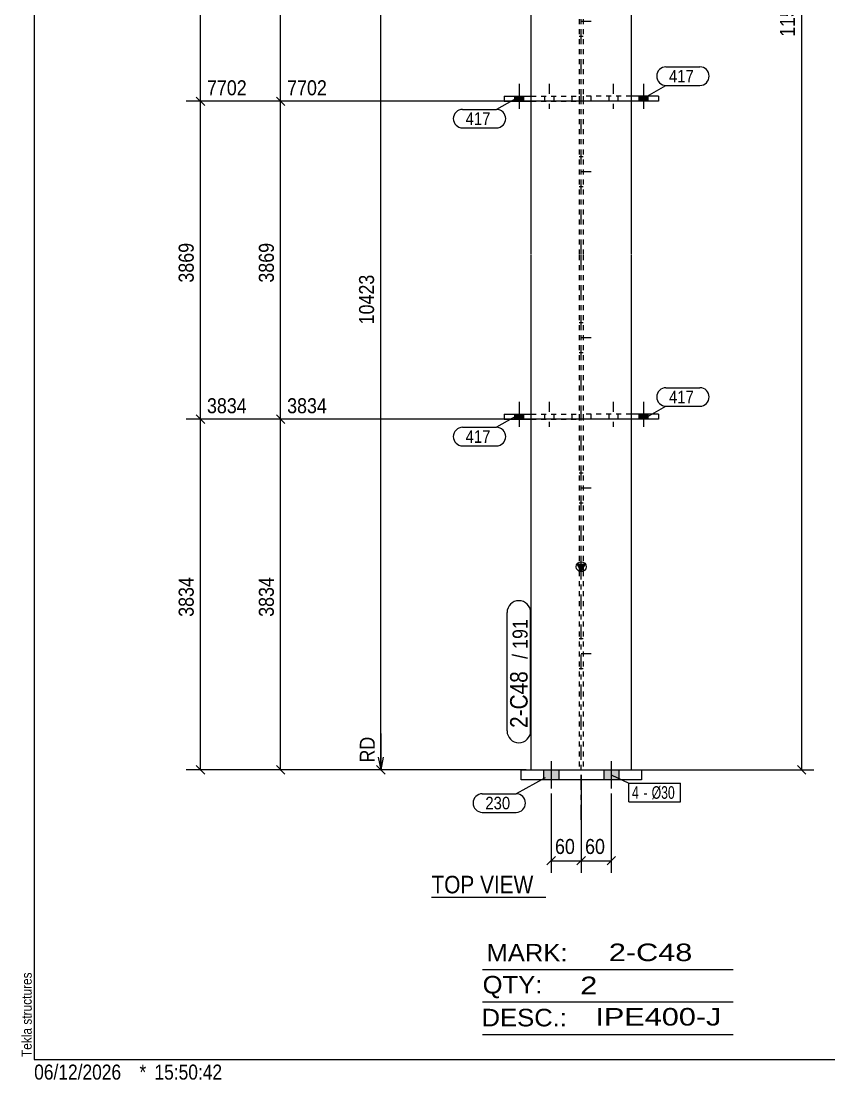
# Model space of a CAD drawing. Header units: millimetres. Extents: x 2 to 579, y 1 to 405.
# Drawn here: x 2.4 to 163.6, y 1 to 212.2 of the extents above; entities that cross this region are included whole.
import ezdxf

# ---------------------------------------------------------------- set-up
doc = ezdxf.new("R2010")
doc.units = ezdxf.units.MM
for name, pattern in [('XKITLINE00', [0]), ('XKITLINE01', [4, 1, -1, 1, -1]), ('XKITLINE02', [4, 2, -2]), ('XKITLINE03', [6, 3, -1, 1, -1])]:
    doc.linetypes.add(name, pattern=pattern)
for name, color, linetype, lineweight in [('Bolt', 3, 'Continuous', 0), ('BoltMark', 7, 'Continuous', 0), ('Dimensions', 7, 'Continuous', 0), ('DrawingSheet', 5, 'Continuous', 0), ('OtherObjectType', 7, 'Continuous', 0), ('Part', 2, 'Continuous', 0), ('PartMark', 7, 'Continuous', 0)]:
    doc.layers.add(name, color=color, linetype=linetype, lineweight=lineweight)
doc.styles.add('ARIAL', font='ARIAL.TTF')
doc.styles.add('ARIAL_NARROW', font='ARIALN.TTF')

# ---------------------------------------------------------------- blocks, each defined once
blk = doc.blocks.new('*A30')
at = {"layer": 'Bolt', "color": 3, "linetype": 'XKITLINE02', "lineweight": 0}
for p, q in [((116.18, 212.16), (112.18, 212.16)), ((114.58, 209.16), (113.78, 209.16)), ((114.58, 185.16), (113.78, 185.16)), ((116.18, 182.16), (112.18, 182.16)), ((114.58, 179.16), (113.78, 179.16)), ((114.58, 152.06), (113.78, 152.06)), ((116.18, 149.06), (112.18, 149.06)), ((114.58, 146.06), (113.78, 146.06)), ((114.58, 122.06), (113.78, 122.06)), ((116.18, 119.06), (112.18, 119.06)), ((114.58, 116.06), (113.78, 116.06)), ((114.58, 88.96), (113.78, 88.96)), ((116.18, 85.96), (112.18, 85.96)), ((114.58, 82.96), (113.78, 82.96))]:
    blk.add_line(p, q, dxfattribs=at)
blk = doc.blocks.new('*A31')
at = {"layer": 'Bolt'}
for points in [[(109.68, 62.83), (109.68, 60.83), (106.68, 60.83), (106.68, 62.83)], [(109.68, 62.83), (109.68, 60.83), (106.68, 60.83), (106.68, 62.83)], [(121.68, 62.83), (121.68, 60.83), (118.68, 60.83), (118.68, 62.83)], [(121.68, 62.83), (121.68, 60.83), (118.68, 60.83), (118.68, 62.83)]]:
    blk.add_hatch(color=3, dxfattribs=at).paths.add_polyline_path(points, flags=17)
at = {"layer": 'Bolt', "color": 3, "linetype": 'XKITLINE00', "lineweight": 0}
for p, q in [((108.18, 64.58), (108.18, 59.08)), ((108.18, 64.58), (108.18, 59.08)), ((120.18, 64.58), (120.18, 59.08)), ((120.18, 64.58), (120.18, 59.08)), ((106.68, 62.83), (106.68, 60.83)), ((106.68, 62.83), (106.68, 60.83)), ((109.68, 62.83), (109.68, 60.83)), ((109.68, 62.83), (109.68, 60.83)), ((118.68, 62.83), (118.68, 60.83)), ((118.68, 62.83), (118.68, 60.83)), ((121.68, 62.83), (121.68, 60.83)), ((121.68, 62.83), (121.68, 60.83))]:
    blk.add_line(p, q, dxfattribs=at)
blk = doc.blocks.new('*A35')
at = {"layer": 'Bolt'}
blk.add_hatch(color=3, dxfattribs=at).paths.add_polyline_path([(100.88, 196.24), (100.88, 197.24), (102.68, 197.24), (102.68, 196.24)], flags=17)
blk.add_hatch(color=3, dxfattribs=at).paths.add_polyline_path([(100.88, 196.24), (100.88, 197.24), (102.68, 197.24), (102.68, 196.24)], flags=17)
at = {"layer": 'Bolt', "color": 3, "linetype": 'XKITLINE00', "lineweight": 0}
for p, q in [((101.78, 199.74), (101.78, 194.74)), ((101.78, 199.74), (101.78, 194.74)), ((100.88, 197.24), (100.88, 196.24)), ((100.88, 197.24), (100.88, 196.24)), ((102.68, 197.24), (102.68, 196.24)), ((102.68, 197.24), (102.68, 196.24))]:
    blk.add_line(p, q, dxfattribs=at)
at = {"layer": 'Bolt', "color": 3, "linetype": 'XKITLINE02', "lineweight": 0}
for p, q in [((107.78, 199.74), (107.78, 194.74)), ((107.78, 199.74), (107.78, 194.74)), ((106.88, 197.24), (106.88, 196.24)), ((106.88, 197.24), (106.88, 196.24)), ((108.68, 197.24), (108.68, 196.24)), ((108.68, 197.24), (108.68, 196.24))]:
    blk.add_line(p, q, dxfattribs=at)
blk = doc.blocks.new('*A36')
at = {"layer": 'Bolt'}
blk.add_hatch(color=3, dxfattribs=at).paths.add_polyline_path([(100.88, 132.79), (100.88, 133.79), (102.68, 133.79), (102.68, 132.79)], flags=17)
blk.add_hatch(color=3, dxfattribs=at).paths.add_polyline_path([(100.88, 132.79), (100.88, 133.79), (102.68, 133.79), (102.68, 132.79)], flags=17)
at = {"layer": 'Bolt', "color": 3, "linetype": 'XKITLINE00', "lineweight": 0}
for p, q in [((101.78, 136.29), (101.78, 131.29)), ((101.78, 136.29), (101.78, 131.29)), ((100.88, 133.79), (100.88, 132.79)), ((100.88, 133.79), (100.88, 132.79)), ((102.68, 133.79), (102.68, 132.79)), ((102.68, 133.79), (102.68, 132.79))]:
    blk.add_line(p, q, dxfattribs=at)
at = {"layer": 'Bolt', "color": 3, "linetype": 'XKITLINE02', "lineweight": 0}
for p, q in [((107.78, 136.29), (107.78, 131.29)), ((107.78, 136.29), (107.78, 131.29)), ((106.88, 133.79), (106.88, 132.79)), ((106.88, 133.79), (106.88, 132.79)), ((108.68, 133.79), (108.68, 132.79)), ((108.68, 133.79), (108.68, 132.79))]:
    blk.add_line(p, q, dxfattribs=at)
blk = doc.blocks.new('*A37')
at = {"layer": 'Bolt'}
blk.add_hatch(color=3, dxfattribs=at).paths.add_polyline_path([(127.48, 197.24), (127.48, 196.24), (125.68, 196.24), (125.68, 197.24)], flags=17)
blk.add_hatch(color=3, dxfattribs=at).paths.add_polyline_path([(127.48, 197.24), (127.48, 196.24), (125.68, 196.24), (125.68, 197.24)], flags=17)
at = {"layer": 'Bolt', "color": 3, "linetype": 'XKITLINE02', "lineweight": 0}
for p, q in [((120.58, 199.74), (120.58, 194.74)), ((120.58, 199.74), (120.58, 194.74)), ((119.68, 197.24), (119.68, 196.24)), ((119.68, 197.24), (119.68, 196.24)), ((121.48, 197.24), (121.48, 196.24)), ((121.48, 197.24), (121.48, 196.24))]:
    blk.add_line(p, q, dxfattribs=at)
at = {"layer": 'Bolt', "color": 3, "linetype": 'XKITLINE00', "lineweight": 0}
for p, q in [((126.58, 199.74), (126.58, 194.74)), ((126.58, 199.74), (126.58, 194.74)), ((125.68, 197.24), (125.68, 196.24)), ((125.68, 197.24), (125.68, 196.24)), ((127.48, 197.24), (127.48, 196.24)), ((127.48, 197.24), (127.48, 196.24))]:
    blk.add_line(p, q, dxfattribs=at)
blk = doc.blocks.new('*A38')
at = {"layer": 'Bolt'}
blk.add_hatch(color=3, dxfattribs=at).paths.add_polyline_path([(127.48, 133.79), (127.48, 132.79), (125.68, 132.79), (125.68, 133.79)], flags=17)
blk.add_hatch(color=3, dxfattribs=at).paths.add_polyline_path([(127.48, 133.79), (127.48, 132.79), (125.68, 132.79), (125.68, 133.79)], flags=17)
at = {"layer": 'Bolt', "color": 3, "linetype": 'XKITLINE02', "lineweight": 0}
for p, q in [((120.58, 136.29), (120.58, 131.29)), ((120.58, 136.29), (120.58, 131.29)), ((119.68, 133.79), (119.68, 132.79)), ((119.68, 133.79), (119.68, 132.79)), ((121.48, 133.79), (121.48, 132.79)), ((121.48, 133.79), (121.48, 132.79))]:
    blk.add_line(p, q, dxfattribs=at)
at = {"layer": 'Bolt', "color": 3, "linetype": 'XKITLINE00', "lineweight": 0}
for p, q in [((126.58, 136.29), (126.58, 131.29)), ((126.58, 136.29), (126.58, 131.29)), ((125.68, 133.79), (125.68, 132.79)), ((125.68, 133.79), (125.68, 132.79)), ((127.48, 133.79), (127.48, 132.79)), ((127.48, 133.79), (127.48, 132.79))]:
    blk.add_line(p, q, dxfattribs=at)
blk = doc.blocks.new('*A39')
at = {"layer": 'Part'}
blk.add_hatch(color=2, dxfattribs=at).paths.add_polyline_path([(113.38, 103.86), (114.98, 103.86), (114.18, 102.46)], flags=17)
at = {"layer": 'Part', "color": 2, "linetype": 'XKITLINE00', "lineweight": 0}
for p, q in [((104.18, 165.66), (104.18, 228.66)), ((124.18, 228.66), (124.18, 165.66)), ((104.18, 102.56), (104.18, 165.56)), ((124.18, 165.56), (124.18, 102.56)), ((114.18, 102.46), (113.38, 103.86)), ((113.38, 103.86), (114.98, 103.86)), ((114.98, 103.86), (114.18, 102.46)), ((104.18, 62.83), (104.18, 102.46)), ((124.18, 102.46), (124.18, 62.83))]:
    blk.add_line(p, q, dxfattribs=at)
at = {"layer": 'Part', "color": 7, "linetype": 'XKITLINE01', "lineweight": 0}
for p, q in [((113.78, 228.66), (113.78, 165.66)), ((114.58, 228.66), (114.58, 165.66)), ((113.78, 165.56), (113.78, 102.56)), ((114.58, 165.56), (114.58, 102.56)), ((113.78, 102.46), (113.78, 62.83)), ((114.58, 102.46), (114.58, 62.83)), ((104.18, 62.83), (124.18, 62.83))]:
    blk.add_line(p, q, dxfattribs=at)
at = {"layer": 'Part', "color": 7, "linetype": 'XKITLINE03', "lineweight": 0}
for p, q in [((114.18, 165.66), (114.18, 228.66)), ((114.18, 102.56), (114.18, 165.56)), ((114.18, 52.83), (114.18, 102.46))]:
    blk.add_line(p, q, dxfattribs=at)
at = {"layer": 'Part', "color": 2, "linetype": 'XKITLINE00', "lineweight": 0}
blk.add_circle((114.18, 103.36), 1, dxfattribs=at)
blk = doc.blocks.new('*A47')
at = {"layer": 'Part', "color": 2, "linetype": 'XKITLINE00', "lineweight": 0}
for p, q in [((102.18, 60.83), (102.18, 62.83)), ((102.18, 62.83), (126.18, 62.83)), ((126.18, 62.83), (126.18, 60.83)), ((126.18, 60.83), (102.18, 60.83))]:
    blk.add_line(p, q, dxfattribs=at)
blk = doc.blocks.new('*A51')
at = {"layer": 'Part', "color": 2, "linetype": 'XKITLINE00', "lineweight": 0}
for p, q in [((98.78, 197.24), (104.18, 197.24)), ((98.78, 197.24), (98.78, 196.24)), ((98.78, 196.24), (104.18, 196.24))]:
    blk.add_line(p, q, dxfattribs=at)
at = {"layer": 'Part', "color": 7, "linetype": 'XKITLINE01', "lineweight": 0}
for p, q in [((104.18, 197.24), (113.78, 197.24)), ((112.28, 197.24), (112.28, 196.24)), ((113.78, 197.24), (113.78, 196.24)), ((104.18, 196.24), (113.78, 196.24))]:
    blk.add_line(p, q, dxfattribs=at)
blk = doc.blocks.new('*A52')
at = {"layer": 'Part', "color": 2, "linetype": 'XKITLINE00', "lineweight": 0}
for p, q in [((98.78, 133.79), (104.18, 133.79)), ((98.78, 133.79), (98.78, 132.79)), ((98.78, 132.79), (104.18, 132.79))]:
    blk.add_line(p, q, dxfattribs=at)
at = {"layer": 'Part', "color": 7, "linetype": 'XKITLINE01', "lineweight": 0}
for p, q in [((104.18, 133.79), (113.78, 133.79)), ((112.28, 133.79), (112.28, 132.79)), ((113.78, 133.79), (113.78, 132.79)), ((104.18, 132.79), (113.78, 132.79))]:
    blk.add_line(p, q, dxfattribs=at)
blk = doc.blocks.new('*A53')
at = {"layer": 'Part', "color": 7, "linetype": 'XKITLINE01', "lineweight": 0}
for p, q in [((114.58, 197.24), (114.58, 196.24)), ((124.18, 197.24), (114.58, 197.24)), ((116.08, 197.24), (116.08, 196.24)), ((124.18, 196.24), (114.58, 196.24))]:
    blk.add_line(p, q, dxfattribs=at)
at = {"layer": 'Part', "color": 2, "linetype": 'XKITLINE00', "lineweight": 0}
for p, q in [((129.58, 197.24), (124.18, 197.24)), ((129.58, 197.24), (129.58, 196.24)), ((129.58, 196.24), (124.18, 196.24))]:
    blk.add_line(p, q, dxfattribs=at)
blk = doc.blocks.new('*A54')
at = {"layer": 'Part', "color": 7, "linetype": 'XKITLINE01', "lineweight": 0}
for p, q in [((114.58, 133.79), (114.58, 132.79)), ((124.18, 133.79), (114.58, 133.79)), ((116.08, 133.79), (116.08, 132.79)), ((124.18, 132.79), (114.58, 132.79))]:
    blk.add_line(p, q, dxfattribs=at)
at = {"layer": 'Part', "color": 2, "linetype": 'XKITLINE00', "lineweight": 0}
for p, q in [((129.58, 133.79), (124.18, 133.79)), ((129.58, 133.79), (129.58, 132.79)), ((129.58, 132.79), (124.18, 132.79))]:
    blk.add_line(p, q, dxfattribs=at)
blk = doc.blocks.new('*A69')
at = {"layer": 'DrawingSheet', "color": 5, "linetype": 'XKITLINE00', "lineweight": 0}
for p, q in [((5, 405), (5, 5)), ((5, 5), (579, 5))]:
    blk.add_line(p, q, dxfattribs=at)
at = {"layer": 'DrawingSheet', "color": 5, "style": 'ARIAL', "width": 0.85}
blk.add_text('Tekla structures', height=2, rotation=90, dxfattribs=at).set_placement((4.5, 5.5))
blk = doc.blocks.new('*A73')
at = {"layer": 'OtherObjectType', "color": 6, "linetype": 'XKITLINE00', "lineweight": 0}
for p, q in [((94.5, 23), (144.5, 23)), ((94.5, 16.5), (144.5, 16.5)), ((94.5, 10), (144.5, 10))]:
    blk.add_line(p, q, dxfattribs=at)
at = {"layer": 'OtherObjectType', "color": 6, "style": 'ARIAL_NARROW'}
for s, width, p in [('MARK:', 1.275, (95.27, 24.58)), ('2-C48', 1.525501, (119.69, 24.65)), ('QTY:', 1.275, (94.5, 18.19)), ('2', 1.525501, (113.99, 18.05)), ('DESC.:', 1.275, (94.29, 11.63)), ('IPE400-J', 1.525501, (117, 11.79))]:
    blk.add_text(s, height=3.5, dxfattribs=dict(at, width=width)).set_placement(p)
blk = doc.blocks.new('*A76')
at = {"layer": 'OtherObjectType', "color": 7, "style": 'ARIAL_NARROW', "width": 1.008832}
for s, p in [('06/12/2026', (4.99, 1)), ('*', (26, 1)), ('15:50:42', (29, 1))]:
    blk.add_text(s, height=3, dxfattribs=at).set_placement(p)
blk = doc.blocks.new('*A119')
at = {"layer": 'Dimensions', "color": 7, "linetype": 'XKITLINE00', "lineweight": 0}
for p, q in [((158.18, 62.83), (158.18, 366.51)), ((157.33, 63.68), (159.03, 61.99)), ((125.18, 62.83), (160.58, 62.83))]:
    blk.add_line(p, q, dxfattribs=at)
at = {"layer": 'Dimensions', "color": 3}
blk.add_point((158.18, 62.83), dxfattribs=at)
at = {"layer": 'Dimensions', "color": 3, "style": 'ARIAL', "width": 0.85}
blk.add_text('11571', height=3, rotation=90.0002, dxfattribs=at).set_placement((156.83, 209.11))
blk = doc.blocks.new('*A120')
at = {"layer": 'Dimensions', "color": 7, "linetype": 'XKITLINE00', "lineweight": 0}
for p, q in [((37.33, 380.61), (39.03, 378.91)), ((103.18, 379.76), (35.33, 379.76)), ((38.18, 196.24), (38.18, 379.76)), ((37.33, 197.09), (39.03, 195.39)), ((128.58, 196.24), (35.33, 196.24))]:
    blk.add_line(p, q, dxfattribs=at)
at = {"layer": 'Dimensions', "color": 3}
for p in [(38.18, 379.76), (38.18, 196.24)]:
    blk.add_point(p, dxfattribs=at)
at = {"layer": 'Dimensions', "color": 3, "style": 'ARIAL', "width": 0.85}
blk.add_text('11703', height=3, dxfattribs=at).set_placement((39.48, 380.96))
blk.add_text('4001', height=3, rotation=90.0002, dxfattribs=at).set_placement((36.83, 283.55))
blk = doc.blocks.new('*A121')
at = {"layer": 'Dimensions', "color": 7, "linetype": 'XKITLINE00', "lineweight": 0}
for p, q in [((53.33, 258.6), (55.03, 256.91)), ((103.78, 257.75), (51.33, 257.75)), ((54.18, 196.24), (54.18, 257.75)), ((53.33, 197.09), (55.03, 195.39)), ((128.58, 196.24), (51.33, 196.24))]:
    blk.add_line(p, q, dxfattribs=at)
at = {"layer": 'Dimensions', "color": 3}
for p in [(54.18, 257.75), (54.18, 196.24)]:
    blk.add_point(p, dxfattribs=at)
at = {"layer": 'Dimensions', "color": 3, "style": 'ARIAL', "width": 0.85}
blk.add_text('10483', height=3, dxfattribs=at).set_placement((55.48, 258.95))
blk.add_text('2781', height=3, rotation=90.0002, dxfattribs=at).set_placement((52.83, 222.55))
blk = doc.blocks.new('*A122')
at = {"layer": 'Dimensions', "color": 7, "linetype": 'XKITLINE00', "lineweight": 0}
for p, q in [((107.68, 251.76), (71.33, 251.76)), ((73.33, 252.61), (75.03, 250.91)), ((74.18, 62.83), (74.18, 251.76)), ((74.18, 70.06), (74.18, 62.83)), ((73.33, 63.68), (75.03, 61.99)), ((73.68, 65.33), (74.18, 62.83)), ((74.68, 65.33), (74.18, 62.83)), ((103.18, 62.83), (69.68, 62.83)), ((103.18, 62.83), (71.33, 62.83))]:
    blk.add_line(p, q, dxfattribs=at)
at = {"layer": 'Dimensions', "color": 3}
for p in [(74.18, 251.76), (74.18, 62.83)]:
    blk.add_point(p, dxfattribs=at)
at = {"layer": 'Dimensions', "color": 7}
blk.add_point((74.18, 62.83), dxfattribs=at)
at = {"layer": 'Dimensions', "color": 3, "style": 'ARIAL', "width": 0.85}
blk.add_text('10423', height=3, dxfattribs=at).set_placement((75.48, 252.96))
for s, p in [('10423', (72.83, 151.73)), ('RD', (72.98, 64.28))]:
    blk.add_text(s, height=3, rotation=90.0002, dxfattribs=at).set_placement(p)
blk = doc.blocks.new('*A134')
at = {"layer": 'BoltMark', "color": 7, "linetype": 'XKITLINE00', "lineweight": 0}
for p, q in [((120.18, 61.83), (123.71, 60.15)), ((123.71, 60.15), (134.01, 60.15)), ((123.71, 56.45), (123.71, 60.15)), ((134.01, 56.45), (134.01, 60.15)), ((123.71, 56.45), (134.01, 56.45))]:
    blk.add_line(p, q, dxfattribs=at)
at = {"layer": 'BoltMark', "color": 3, "style": 'ARIAL_NARROW', "width": 0.85}
for s, p in [('4', (124.31, 57.05)), ('Ø30', (128.24, 57.05)), ('-', (126.58, 57.05))]:
    blk.add_text(s, height=2.5, dxfattribs=at).set_placement(p)
blk = doc.blocks.new('*A135')
at = {"layer": 'PartMark', "color": 7, "linetype": 'XKITLINE00', "lineweight": 0}
for p, q in [((131.1, 139.09), (137.86, 139.09)), ((126.85, 133), (131.1, 135.39)), ((131.1, 135.39), (137.86, 135.39))]:
    blk.add_line(p, q, dxfattribs=at)
for centre, start, end in [((131.1, 137.24), 90, 270), ((137.86, 137.24), 270, 90)]:
    blk.add_arc(centre, 1.85, start, end, dxfattribs=at)
at = {"layer": 'PartMark', "color": 3, "style": 'ARIAL', "width": 0.85}
blk.add_text('417', height=2.5, dxfattribs=at).set_placement((131.7, 135.99))
blk = doc.blocks.new('*A136')
at = {"layer": 'PartMark', "color": 7, "linetype": 'XKITLINE00', "lineweight": 0}
for p, q in [((131.1, 203.12), (137.86, 203.12)), ((126.85, 197.03), (131.1, 199.42)), ((131.1, 199.42), (137.86, 199.42))]:
    blk.add_line(p, q, dxfattribs=at)
for centre, start, end in [((131.1, 201.27), 90, 270), ((137.86, 201.27), 270, 90)]:
    blk.add_arc(centre, 1.85, start, end, dxfattribs=at)
at = {"layer": 'PartMark', "color": 3, "style": 'ARIAL', "width": 0.85}
blk.add_text('417', height=2.5, dxfattribs=at).set_placement((131.7, 200.02))
blk = doc.blocks.new('*A137')
at = {"layer": 'PartMark', "color": 7, "linetype": 'XKITLINE00', "lineweight": 0}
for p, q in [((101.5, 133.58), (97.26, 131.18)), ((90.5, 131.18), (97.26, 131.18)), ((90.5, 127.48), (97.26, 127.48))]:
    blk.add_line(p, q, dxfattribs=at)
for centre, start, end in [((90.5, 129.33), 90, 270), ((97.26, 129.33), 270, 90)]:
    blk.add_arc(centre, 1.85, start, end, dxfattribs=at)
at = {"layer": 'PartMark', "color": 3, "style": 'ARIAL', "width": 0.85}
blk.add_text('417', height=2.5, dxfattribs=at).set_placement((91.1, 128.08))
blk = doc.blocks.new('*A138')
at = {"layer": 'PartMark', "color": 7, "linetype": 'XKITLINE00', "lineweight": 0}
for p, q in [((101.5, 197.03), (97.26, 194.64)), ((90.5, 194.64), (97.26, 194.64)), ((90.5, 190.94), (97.26, 190.94))]:
    blk.add_line(p, q, dxfattribs=at)
for centre, start, end in [((90.5, 192.79), 90, 270), ((97.26, 192.79), 270, 90)]:
    blk.add_arc(centre, 1.85, start, end, dxfattribs=at)
at = {"layer": 'PartMark', "color": 3, "style": 'ARIAL', "width": 0.85}
blk.add_text('417', height=2.5, dxfattribs=at).set_placement((91.1, 191.54))
blk = doc.blocks.new('*A140')
at = {"layer": 'PartMark', "color": 7, "linetype": 'XKITLINE00', "lineweight": 0}
for p, q in [((107.01, 61.26), (101.2, 58.04)), ((94.44, 58.04), (101.2, 58.04)), ((94.44, 54.34), (101.2, 54.34))]:
    blk.add_line(p, q, dxfattribs=at)
for centre, start, end in [((94.44, 56.19), 90, 270), ((101.2, 56.19), 270, 90)]:
    blk.add_arc(centre, 1.85, start, end, dxfattribs=at)
at = {"layer": 'PartMark', "color": 3, "style": 'ARIAL', "width": 0.85}
blk.add_text('230', height=2.5, dxfattribs=at).set_placement((95.04, 54.94))
blk = doc.blocks.new('*A141')
at = {"layer": 'PartMark', "color": 7, "linetype": 'XKITLINE00', "lineweight": 0}
for p, q in [((99.38, 70.58), (99.38, 94.23)), ((104.08, 70.58), (104.08, 94.23))]:
    blk.add_line(p, q, dxfattribs=at)
for centre, start, end in [((101.73, 94.23), 0, 180), ((101.73, 70.58), 180, 0)]:
    blk.add_arc(centre, 2.35, start, end, dxfattribs=at)
at = {"layer": 'PartMark', "color": 3, "style": 'ARIAL', "width": 0.85}
for s, p in [('191', (103.48, 86.96)), ('/', (103.48, 84.95))]:
    blk.add_text(s, height=3, rotation=90.0002, dxfattribs=at).set_placement(p)
at = {"layer": 'PartMark', "color": 1, "style": 'ARIAL', "width": 0.85}
blk.add_text('2-C48', height=3.5, rotation=90.0002, dxfattribs=at).set_placement((103.48, 71.18))
blk = doc.blocks.new('*A145')
at = {"layer": 'OtherObjectType', "color": 7, "linetype": 'XKITLINE00', "lineweight": 0}
blk.add_line((84.29, 37.43), (107.11, 37.43), dxfattribs=at)
at = {"layer": 'OtherObjectType', "color": 7, "style": 'ARIAL', "width": 0.85}
blk.add_text('TOP VIEW', height=3.5, dxfattribs=at).set_placement((84.29, 38.18))
blk = doc.blocks.new('*A146')
at = {"layer": 'Dimensions', "color": 7, "linetype": 'XKITLINE00', "lineweight": 0}
for p, q in [((114.18, 61.83), (114.18, 42.28)), ((108.18, 58.08), (108.18, 42.28)), ((109.03, 45.53), (107.33, 43.84)), ((108.18, 44.68), (114.18, 44.68)), ((115.03, 45.53), (113.33, 43.84))]:
    blk.add_line(p, q, dxfattribs=at)
at = {"layer": 'Dimensions', "color": 3}
for p in [(108.18, 44.68), (114.18, 44.68)]:
    blk.add_point(p, dxfattribs=at)
at = {"layer": 'Dimensions', "color": 3, "style": 'ARIAL', "width": 0.85}
blk.add_text('60', height=3, dxfattribs=at).set_placement((108.95, 46.03))
blk = doc.blocks.new('*A147')
at = {"layer": 'Dimensions', "color": 7, "linetype": 'XKITLINE00', "lineweight": 0}
for p, q in [((114.18, 61.83), (114.18, 42.28)), ((120.18, 58.08), (120.18, 42.28)), ((115.03, 45.53), (113.33, 43.84)), ((114.18, 44.68), (120.18, 44.68)), ((121.03, 45.53), (119.33, 43.84))]:
    blk.add_line(p, q, dxfattribs=at)
at = {"layer": 'Dimensions', "color": 3}
for p in [(114.18, 44.68), (120.18, 44.68)]:
    blk.add_point(p, dxfattribs=at)
at = {"layer": 'Dimensions', "color": 3, "style": 'ARIAL', "width": 0.85}
blk.add_text('60', height=3, dxfattribs=at).set_placement((114.95, 46.03))
blk = doc.blocks.new('*A148')
at = {"layer": 'Dimensions', "color": 7, "linetype": 'XKITLINE00', "lineweight": 0}
for p, q in [((37.33, 133.64), (39.03, 131.94)), ((128.58, 132.79), (35.33, 132.79)), ((38.18, 62.83), (38.18, 132.79)), ((37.33, 63.68), (39.03, 61.99)), ((103.18, 62.83), (35.33, 62.83))]:
    blk.add_line(p, q, dxfattribs=at)
at = {"layer": 'Dimensions', "color": 3}
for p in [(38.18, 132.79), (38.18, 62.83)]:
    blk.add_point(p, dxfattribs=at)
at = {"layer": 'Dimensions', "color": 3, "style": 'ARIAL', "width": 0.85}
blk.add_text('3834', height=3, dxfattribs=at).set_placement((39.48, 133.99))
blk.add_text('3834', height=3, rotation=90.0002, dxfattribs=at).set_placement((36.83, 93.36))
blk = doc.blocks.new('*A149')
at = {"layer": 'Dimensions', "color": 7, "linetype": 'XKITLINE00', "lineweight": 0}
for p, q in [((37.33, 197.09), (39.03, 195.39)), ((128.58, 196.24), (35.33, 196.24)), ((38.18, 132.79), (38.18, 196.24)), ((37.33, 133.64), (39.03, 131.94)), ((128.58, 132.79), (35.33, 132.79))]:
    blk.add_line(p, q, dxfattribs=at)
at = {"layer": 'Dimensions', "color": 3}
for p in [(38.18, 196.24), (38.18, 132.79)]:
    blk.add_point(p, dxfattribs=at)
at = {"layer": 'Dimensions', "color": 3, "style": 'ARIAL', "width": 0.85}
blk.add_text('7702', height=3, dxfattribs=at).set_placement((39.48, 197.44))
blk.add_text('3869', height=3, rotation=90.0002, dxfattribs=at).set_placement((36.83, 160.06))
blk = doc.blocks.new('*A150')
at = {"layer": 'Dimensions', "color": 7, "linetype": 'XKITLINE00', "lineweight": 0}
for p, q in [((53.33, 133.64), (55.03, 131.94)), ((128.58, 132.79), (51.33, 132.79)), ((54.18, 62.83), (54.18, 132.79)), ((53.33, 63.68), (55.03, 61.99)), ((103.18, 62.83), (51.33, 62.83))]:
    blk.add_line(p, q, dxfattribs=at)
at = {"layer": 'Dimensions', "color": 3}
for p in [(54.18, 132.79), (54.18, 62.83)]:
    blk.add_point(p, dxfattribs=at)
at = {"layer": 'Dimensions', "color": 3, "style": 'ARIAL', "width": 0.85}
blk.add_text('3834', height=3, dxfattribs=at).set_placement((55.48, 133.99))
blk.add_text('3834', height=3, rotation=90.0002, dxfattribs=at).set_placement((52.83, 93.36))
blk = doc.blocks.new('*A151')
at = {"layer": 'Dimensions', "color": 7, "linetype": 'XKITLINE00', "lineweight": 0}
for p, q in [((53.33, 197.09), (55.03, 195.39)), ((128.58, 196.24), (51.33, 196.24)), ((54.18, 132.79), (54.18, 196.24)), ((53.33, 133.64), (55.03, 131.94)), ((128.58, 132.79), (51.33, 132.79))]:
    blk.add_line(p, q, dxfattribs=at)
at = {"layer": 'Dimensions', "color": 3}
for p in [(54.18, 196.24), (54.18, 132.79)]:
    blk.add_point(p, dxfattribs=at)
at = {"layer": 'Dimensions', "color": 3, "style": 'ARIAL', "width": 0.85}
blk.add_text('7702', height=3, dxfattribs=at).set_placement((55.48, 197.44))
blk.add_text('3869', height=3, rotation=90.0002, dxfattribs=at).set_placement((52.83, 160.06))

msp = doc.modelspace()

# ---------------------------------------------------------------- block references
at = {"lineweight": 0}
for name in ['*A69', '*A120', '*A119', '*A30', '*A121', '*A122', '*A136', '*A149', '*A151', '*A35', '*A37', '*A138', '*A51', '*A53', '*A135', '*A148', '*A150', '*A36', '*A38', '*A137', '*A52', '*A54', '*A141', '*A31', '*A47', '*A146', '*A147', '*A134', '*A140', '*A145', '*A73', '*A76']:
    msp.add_blockref(name, (0, 0), dxfattribs=at)
at = {"layer": 'Part', "lineweight": 0}
msp.add_blockref('*A39', (0, 0), dxfattribs=at)

doc.saveas('drawing.dxf')
